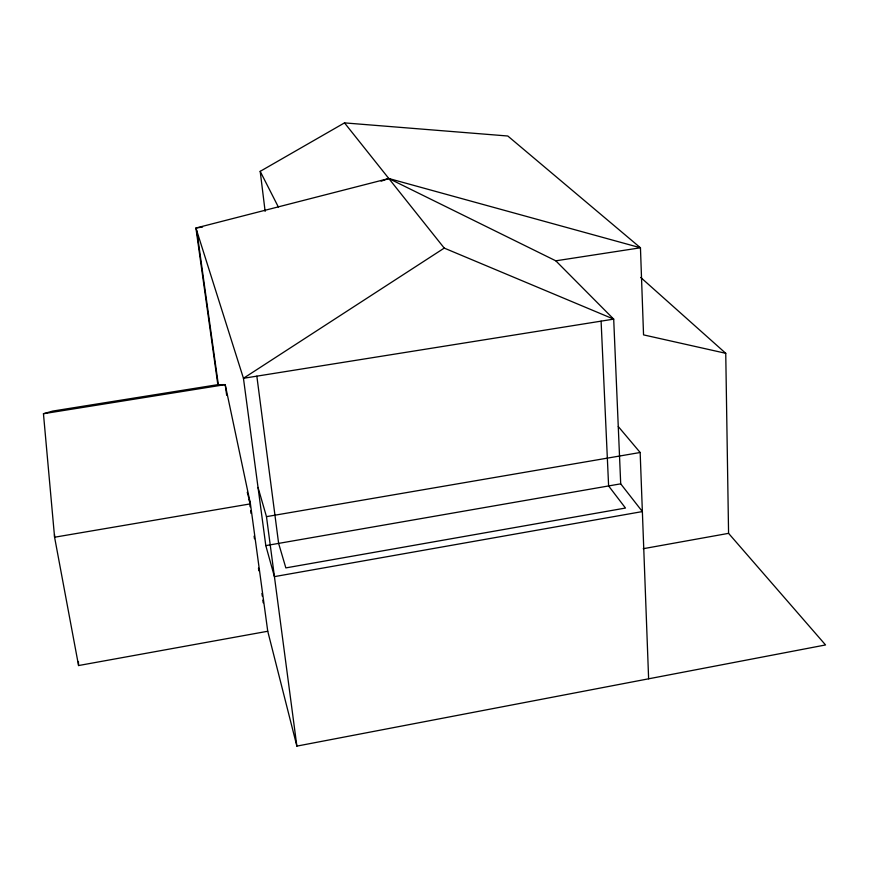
<?xml version="1.0" encoding="UTF-8"?>
<svg xmlns="http://www.w3.org/2000/svg" width="869" height="869" viewBox="0 0 869 869"><rect width="100%" height="100%" fill="white"/><g stroke="black" fill="none" stroke-linecap="round" stroke-linejoin="round"><path stroke-width="1.3" d="M202.575 227.048L195.916 228.026L243.45 378.297L613.699 319.129L444.244 248.1L243.45 378.297L265.805 545.623L274.419 576.625L642.376 511.569L620.705 483.837L613.699 319.129L555.802 260.819L388.812 178.514L195.916 228.026L217.847 384.663L225.201 384.619L250.424 503.868L267.75 631.252L296.872 746.113L825.55 644.95L728.57 533.349L725.745 353.303L640.692 277.439M265.132 211.373L260.2 171.345L344.504 122.887L507.811 136.009L640.453 247.784L643.549 334.88L725.745 353.303M381.133 181.176L388.812 178.514L640.453 247.784L555.802 260.819M267.75 631.252L78.568 665.545L54.584 537.227L43.45 413.72L52.716 411.08L217.847 384.663M643.223 548.708L728.57 533.349M265.805 545.623L620.705 483.837M258.028 487.455L266.479 516.642L640.16 452.499L648.622 678.808M43.45 413.72L225.201 384.619L226.679 395.276M618.272 426.538L640.16 452.499M344.504 122.887L444.244 248.1M260.2 171.345L278.341 206.996M247.252 492.288L248.664 497.47M196.828 230.904L218.336 384.663M249.392 501.424L249.023 498.763L250.424 503.868L54.584 537.227L54.541 534.522M249.751 504.096L250.109 506.768M250.663 510.766L251.022 513.438M254.106 536.108L254.476 538.78M258.473 568.12L258.832 570.792M261.927 593.462L262.286 596.134M262.829 600.131L263.198 602.804M266.479 516.642L296.872 746.113M256.844 376.158L278.623 543.397L285.847 567.902L625.474 508.05L608.615 485.945L601.098 321.15M78.416 661.515L78.568 665.545"/></g></svg>
